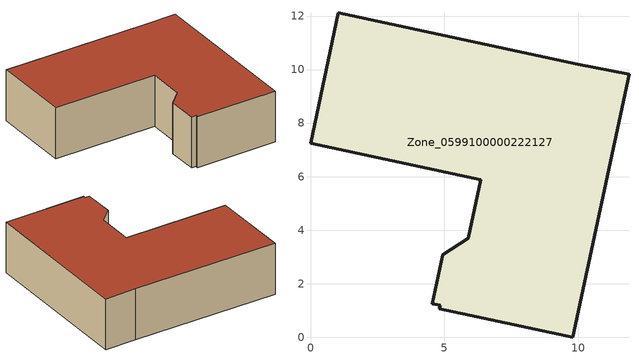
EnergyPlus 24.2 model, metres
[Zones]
Zone_0599100000222127
 floor ground (C_G): 4.81,1.06 4.84,1.19 4.55,1.25 4.94,3.08 5.89,3.69 6.36,5.89 0,7.25 1.04,12.12 9.99,10.2 11.9,9.83 9.79,0 z0
 wall outside (C_F): 9.99,10.2 1.04,12.12 0,7.25 6.36,5.89 5.89,3.69 4.94,3.08 4.55,1.25 4.84,1.19 4.81,1.06 9.79,0 11.9,9.83 9.99,10.2 z0:3.23
 roof outside (C_R): 4.84,1.19 4.81,1.06 9.79,0 11.9,9.83 9.99,10.2 1.04,12.12 0,7.25 6.36,5.89 5.89,3.69 4.94,3.08 4.55,1.25 z3.23
[BUILDING]
Pand.0599100000222127: North Axis=0; Terrain=City; Loads Convergence Tolerance Value=0.04; Temperature Convergence Tolerance Value=0.4; Solar Distribution=FullExterior; Maximum Number of Warmup Days=25; Minimum Number of Warmup Days=1
[Site:Location]
Rotterdam.The.Hague.AP_ZH_NLD Design_Conditions: Latitude=51.96; Longitude=4.45; Time Zone=1; Elevation=-4.5
[SITE:GROUNDTEMPERATURE:BUILDINGSURFACE]
18, 18, 18, 18, 18, 18, 18, 18, 18, 18, 18, 18
[MATERIAL] Thermal Absorptance=0.9; Solar Absorptance=0.7; Visible Absorptance=0.7
Name | Roughness | Thickness | Conductivity | Density | Specific Heat
G.TC.1975-1991 | MediumSmooth | 0.15 | 0.288461 | 540 | 1210
F.TC.1975-1991 | Rough | 0.3 | 0.230769 | 1920 | 840
R.TC.1975-1991 | MediumRough | 0.2 | 0.153846 | 1500 | 1000
[CONSTRUCTION]
C_G: G.TC.1975-1991
C_F: F.TC.1975-1991
C_R: R.TC.1975-1991
[ZONE]
Zone_0599100000222127: Type=1; Multiplier=1; Ceiling Height=Autocalculate; Volume=Autocalculate; Floor Area=autocalculate; Part of Total Floor Area=Yes
[ZONEINFILTRATION:DESIGNFLOWRATE]
Infil_Zone_0599100000222127: Zone or ZoneList or Space or SpaceList=Zone_0599100000222127; Schedule=AlwaysOn; Design Flow Rate Calculation Method=Flow/Area; Flow Rate per Floor Area=0.003; Constant Term Coefficient=1; Temperature Term Coefficient=0; Velocity Term Coefficient=0; Velocity Squared Term Coefficient=0
[HVACTEMPLATE:ZONE:IDEALLOADSAIRSYSTEM]
Zone_0599100000222127: Maximum Heating Supply Air Temperature=50; Minimum Cooling Supply Air Temperature=13; Maximum Heating Supply Air Humidity Ratio=0.0156; Minimum Cooling Supply Air Humidity Ratio=0.0077; Heating Limit=NoLimit; Cooling Limit=NoLimit; Dehumidification Control Type=ConstantSensibleHeatRatio; Cooling Sensible Heat Ratio=0.7; Dehumidification Setpoint=60; Humidification Control Type=None; Humidification Setpoint=30; Outdoor Air Method=None; Outdoor Air Flow Rate per Person=0.00944; Outdoor Air Flow Rate per Zone Floor Area=0; Outdoor Air Flow Rate per Zone=0; Demand Controlled Ventilation Type=None; Outdoor Air Economizer Type=NoEconomizer; Heat Recovery Type=None; Sensible Heat Recovery Effectiveness=0.7; Latent Heat Recovery Effectiveness=0.65
[ZONECONTROL:THERMOSTAT]
ThermostatControl_Zone_0599100000222127: Zone or ZoneList=Zone_0599100000222127; Control Type Schedule=DualSetpointControlType; Control 1=Thermostat_Zone_0599100000222127; Temperature Difference Between Cutout And Setpoint=0
[THERMOSTATSETPOINT:DUALSETPOINT]
Thermostat_Zone_0599100000222127: Heating Setpoint Temperature Schedule=HeatingSetpoint_Zone_0599100000222127; Cooling Setpoint Temperature Schedule=CoolingSetpoint_Zone_0599100000222127
[SCHEDULE:COMPACT]
HeatingSetpoint_Zone_0599100000222127: Through: 12/31, For: AllDays, Until: 24:00, 21
CoolingSetpoint_Zone_0599100000222127: Through: 12/31, For: AllDays, Until: 24:00, 24
DualSetpointControlType: Through: 12/31, For: AllDays, Until: 24:00, 4
AlwaysOn: Through: 12/31, For: AllDays, Until: 24:00, 1
